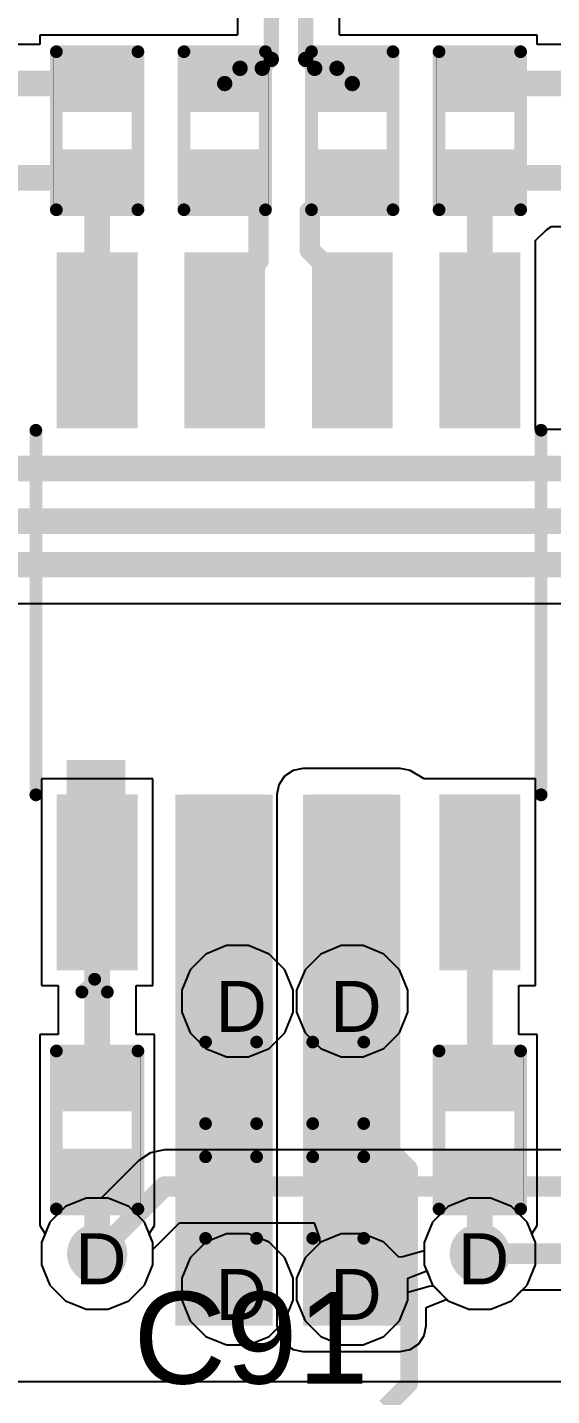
# Model space of a CAD drawing. Header units: inches. Extents: x -11 to 5428, y 0 to 5423.
# Drawn here: x 108.53 to 113.74, y 46.29 to 59.92 of the extents above; entities that cross this region are included whole.
import ezdxf

# ---------------------------------------------------------------- set-up
doc = ezdxf.new("R2010")
doc.units = ezdxf.units.IN
for name, color, linetype in [('Bottom Layer', 5, 'Continuous'), ('Dimension', 6, 'Continuous'), ('Drill Drawing', 1, 'Continuous'), ('GND', 16, 'Continuous'), ('PWR', 76, 'Continuous'), ('Top Layer', 1, 'Continuous'), ('Top Overlay', 2, 'Continuous'), ('Top Paste', 8, 'Continuous'), ('Top Solder', 216, 'Continuous'), ('Via Holes', 16, 'Continuous')]:
    doc.layers.add(name, color=color, linetype=linetype)
doc.styles.add('Arial', font='', dxfattribs={"height": 0.2})
doc.styles.get('Arial').set_extended_font_data('Arial')

# ---------------------------------------------------------------- blocks, each defined once
blk = doc.blocks.new('C___0402_166')
at = {"layer": 'Top Layer'}
for points in [[(-0.699, -0.318), (-0.699, 0.318), (-0.241, 0.318), (-0.241, -0.318)], [(0.241, -0.318), (0.241, 0.318), (0.699, 0.318), (0.699, -0.318)]]:
    blk.add_hatch(color=1, dxfattribs=at).paths.add_polyline_path(points)
at = {"layer": 'Top Paste'}
for points in [[(-0.699, -0.318), (-0.699, 0.318), (-0.241, 0.318), (-0.241, -0.318)], [(0.241, -0.318), (0.241, 0.318), (0.699, 0.318), (0.699, -0.318)]]:
    blk.add_hatch(color=8, dxfattribs=at).paths.add_polyline_path(points)
at = {"layer": 'Top Solder'}
for points in [[(-0.758, -0.377), (-0.758, 0.377), (-0.181, 0.377), (-0.181, -0.377)], [(0.181, -0.377), (0.181, 0.377), (0.758, 0.377), (0.758, -0.377)]]:
    blk.add_hatch(color=216, dxfattribs=at).paths.add_polyline_path(points)
at = {"layer": 'Top Overlay'}
for points in [[(-0.787, 0.406, 0.127, 0.127, 0), (-0.279, 0.406, 0.127, 0.127, 0)], [(-0.787, -0.406, 0.127, 0.127, 0), (-0.787, 0.406, 0.127, 0.127, 0)], [(0.279, 0.406, 0.127, 0.127, 0), (0.787, 0.406, 0.127, 0.127, 0)], [(0.787, -0.406, 0.127, 0.127, 0), (0.787, 0.406, 0.127, 0.127, 0)], [(-0.787, -0.406, 0.127, 0.127, 0), (-0.279, -0.406, 0.127, 0.127, 0)], [(0.279, -0.406, 0.127, 0.127, 0), (0.787, -0.406, 0.127, 0.127, 0)]]:
    blk.add_lwpolyline(points, format="xyseb", dxfattribs=at)
for points in [[(-0.819, 0.406, 0.0635, 0.0635, 1), (-0.756, 0.406, 0.0635, 0.0635, 1)], [(-0.819, 0.406, 0.0635, 0.0635, 1), (-0.756, 0.406, 0.0635, 0.0635, 1)], [(-0.311, 0.406, 0.0635, 0.0635, 1), (-0.248, 0.406, 0.0635, 0.0635, 1)], [(0.248, 0.406, 0.0635, 0.0635, 1), (0.311, 0.406, 0.0635, 0.0635, 1)], [(0.756, 0.406, 0.0635, 0.0635, 1), (0.819, 0.406, 0.0635, 0.0635, 1)], [(0.756, 0.406, 0.0635, 0.0635, 1), (0.819, 0.406, 0.0635, 0.0635, 1)], [(-0.819, -0.406, 0.0635, 0.0635, 1), (-0.756, -0.406, 0.0635, 0.0635, 1)], [(-0.819, -0.406, 0.0635, 0.0635, 1), (-0.756, -0.406, 0.0635, 0.0635, 1)], [(-0.311, -0.406, 0.0635, 0.0635, 1), (-0.248, -0.406, 0.0635, 0.0635, 1)], [(0.248, -0.406, 0.0635, 0.0635, 1), (0.311, -0.406, 0.0635, 0.0635, 1)], [(0.756, -0.406, 0.0635, 0.0635, 1), (0.819, -0.406, 0.0635, 0.0635, 1)], [(0.756, -0.406, 0.0635, 0.0635, 1), (0.819, -0.406, 0.0635, 0.0635, 1)]]:
    blk.add_lwpolyline(points, format="xyseb", close=True, dxfattribs=at)
blk = doc.blocks.new('C___0402_167')
at = {"layer": 'Top Layer'}
for points in [[(-0.699, -0.318), (-0.699, 0.318), (-0.241, 0.318), (-0.241, -0.318)], [(0.241, -0.318), (0.241, 0.318), (0.699, 0.318), (0.699, -0.318)]]:
    blk.add_hatch(color=1, dxfattribs=at).paths.add_polyline_path(points)
at = {"layer": 'Top Paste'}
for points in [[(-0.699, -0.318), (-0.699, 0.318), (-0.241, 0.318), (-0.241, -0.318)], [(0.241, -0.318), (0.241, 0.318), (0.699, 0.318), (0.699, -0.318)]]:
    blk.add_hatch(color=8, dxfattribs=at).paths.add_polyline_path(points)
at = {"layer": 'Top Solder'}
for points in [[(-0.758, -0.377), (-0.758, 0.377), (-0.181, 0.377), (-0.181, -0.377)], [(0.181, -0.377), (0.181, 0.377), (0.758, 0.377), (0.758, -0.377)]]:
    blk.add_hatch(color=216, dxfattribs=at).paths.add_polyline_path(points)
at = {"layer": 'Top Overlay'}
for points in [[(-0.787, 0.406, 0.127, 0.127, 0), (-0.279, 0.406, 0.127, 0.127, 0)], [(-0.787, -0.406, 0.127, 0.127, 0), (-0.787, 0.406, 0.127, 0.127, 0)], [(0.279, 0.406, 0.127, 0.127, 0), (0.787, 0.406, 0.127, 0.127, 0)], [(0.787, -0.406, 0.127, 0.127, 0), (0.787, 0.406, 0.127, 0.127, 0)], [(-0.787, -0.406, 0.127, 0.127, 0), (-0.279, -0.406, 0.127, 0.127, 0)], [(0.279, -0.406, 0.127, 0.127, 0), (0.787, -0.406, 0.127, 0.127, 0)]]:
    blk.add_lwpolyline(points, format="xyseb", dxfattribs=at)
for points in [[(-0.819, 0.406, 0.0635, 0.0635, 1), (-0.756, 0.406, 0.0635, 0.0635, 1)], [(-0.819, 0.406, 0.0635, 0.0635, 1), (-0.756, 0.406, 0.0635, 0.0635, 1)], [(-0.311, 0.406, 0.0635, 0.0635, 1), (-0.248, 0.406, 0.0635, 0.0635, 1)], [(0.248, 0.406, 0.0635, 0.0635, 1), (0.311, 0.406, 0.0635, 0.0635, 1)], [(0.756, 0.406, 0.0635, 0.0635, 1), (0.819, 0.406, 0.0635, 0.0635, 1)], [(0.756, 0.406, 0.0635, 0.0635, 1), (0.819, 0.406, 0.0635, 0.0635, 1)], [(-0.819, -0.406, 0.0635, 0.0635, 1), (-0.756, -0.406, 0.0635, 0.0635, 1)], [(-0.819, -0.406, 0.0635, 0.0635, 1), (-0.756, -0.406, 0.0635, 0.0635, 1)], [(-0.311, -0.406, 0.0635, 0.0635, 1), (-0.248, -0.406, 0.0635, 0.0635, 1)], [(0.248, -0.406, 0.0635, 0.0635, 1), (0.311, -0.406, 0.0635, 0.0635, 1)], [(0.756, -0.406, 0.0635, 0.0635, 1), (0.819, -0.406, 0.0635, 0.0635, 1)], [(0.756, -0.406, 0.0635, 0.0635, 1), (0.819, -0.406, 0.0635, 0.0635, 1)]]:
    blk.add_lwpolyline(points, format="xyseb", close=True, dxfattribs=at)
blk = doc.blocks.new('R___0402_170')
at = {"layer": 'Top Layer'}
for points in [[(-0.699, -0.318), (-0.699, 0.317), (-0.241, 0.317), (-0.241, -0.318)], [(0.241, -0.318), (0.241, 0.317), (0.699, 0.317), (0.699, -0.318)]]:
    blk.add_hatch(color=1, dxfattribs=at).paths.add_polyline_path(points)
at = {"layer": 'Top Paste'}
for points in [[(-0.699, -0.318), (-0.699, 0.317), (-0.241, 0.317), (-0.241, -0.318)], [(0.241, -0.318), (0.241, 0.317), (0.699, 0.317), (0.699, -0.318)]]:
    blk.add_hatch(color=8, dxfattribs=at).paths.add_polyline_path(points)
at = {"layer": 'Top Solder'}
for points in [[(-0.754, -0.373), (-0.754, 0.373), (-0.186, 0.373), (-0.186, -0.373)], [(0.186, -0.373), (0.186, 0.373), (0.754, 0.373), (0.754, -0.373)]]:
    blk.add_hatch(color=216, dxfattribs=at).paths.add_polyline_path(points)
at = {"layer": 'Top Overlay'}
for points in [[(0.787, 0.406, 0.127, 0.127, 0), (-0.787, 0.406, 0.127, 0.127, 0)], [(-0.787, -0.406, 0.127, 0.127, 0), (-0.787, 0.406, 0.127, 0.127, 0)], [(0.787, -0.406, 0.127, 0.127, 0), (0.787, 0.406, 0.127, 0.127, 0)], [(0.787, -0.406, 0.127, 0.127, 0), (-0.787, -0.406, 0.127, 0.127, 0)], [(0.813, -0.432, 0.00323, 0.00323, 0), (-0.813, -0.432, 0.00323, 0.00323, 0)]]:
    blk.add_lwpolyline(points, format="xyseb", dxfattribs=at)
for points in [[(-0.819, 0.406, 0.0635, 0.0635, 1), (-0.756, 0.406, 0.0635, 0.0635, 1)], [(-0.819, 0.406, 0.0635, 0.0635, 1), (-0.756, 0.406, 0.0635, 0.0635, 1)], [(0.756, 0.406, 0.0635, 0.0635, 1), (0.819, 0.406, 0.0635, 0.0635, 1)], [(0.756, 0.406, 0.0635, 0.0635, 1), (0.819, 0.406, 0.0635, 0.0635, 1)], [(-0.819, -0.406, 0.0635, 0.0635, 1), (-0.756, -0.406, 0.0635, 0.0635, 1)], [(-0.819, -0.406, 0.0635, 0.0635, 1), (-0.756, -0.406, 0.0635, 0.0635, 1)], [(0.756, -0.406, 0.0635, 0.0635, 1), (0.819, -0.406, 0.0635, 0.0635, 1)], [(0.756, -0.406, 0.0635, 0.0635, 1), (0.819, -0.406, 0.0635, 0.0635, 1)], [(-0.814, -0.432, 0.00161, 0.00161, 1), (-0.812, -0.432, 0.00161, 0.00161, 1)], [(0.812, -0.432, 0.00161, 0.00161, 1), (0.814, -0.432, 0.00161, 0.00161, 1)]]:
    blk.add_lwpolyline(points, format="xyseb", close=True, dxfattribs=at)
blk = doc.blocks.new('R___0402_171')
at = {"layer": 'Top Layer'}
for points in [[(-0.699, -0.318), (-0.699, 0.318), (-0.241, 0.318), (-0.241, -0.318)], [(0.241, -0.318), (0.241, 0.318), (0.699, 0.318), (0.699, -0.318)]]:
    blk.add_hatch(color=1, dxfattribs=at).paths.add_polyline_path(points)
at = {"layer": 'Top Paste'}
for points in [[(-0.699, -0.318), (-0.699, 0.318), (-0.241, 0.318), (-0.241, -0.318)], [(0.241, -0.318), (0.241, 0.318), (0.699, 0.318), (0.699, -0.318)]]:
    blk.add_hatch(color=8, dxfattribs=at).paths.add_polyline_path(points)
at = {"layer": 'Top Solder'}
for points in [[(-0.754, -0.373), (-0.754, 0.373), (-0.186, 0.373), (-0.186, -0.373)], [(0.186, -0.373), (0.186, 0.373), (0.754, 0.373), (0.754, -0.373)]]:
    blk.add_hatch(color=216, dxfattribs=at).paths.add_polyline_path(points)
at = {"layer": 'Top Overlay'}
for points in [[(-0.787, 0.406, 0.127, 0.127, 0), (0.787, 0.406, 0.127, 0.127, 0)], [(-0.787, 0.406, 0.127, 0.127, 0), (-0.787, -0.406, 0.127, 0.127, 0)], [(0.787, 0.406, 0.127, 0.127, 0), (0.787, -0.406, 0.127, 0.127, 0)], [(-0.787, -0.406, 0.127, 0.127, 0), (0.787, -0.406, 0.127, 0.127, 0)], [(-0.813, -0.432, 0.00323, 0.00323, 0), (0.813, -0.432, 0.00323, 0.00323, 0)]]:
    blk.add_lwpolyline(points, format="xyseb", dxfattribs=at)
for points in [[(-0.819, 0.406, 0.0635, 0.0635, 1), (-0.756, 0.406, 0.0635, 0.0635, 1)], [(-0.819, 0.406, 0.0635, 0.0635, 1), (-0.756, 0.406, 0.0635, 0.0635, 1)], [(0.756, 0.406, 0.0635, 0.0635, 1), (0.819, 0.406, 0.0635, 0.0635, 1)], [(0.756, 0.406, 0.0635, 0.0635, 1), (0.819, 0.406, 0.0635, 0.0635, 1)], [(-0.819, -0.406, 0.0635, 0.0635, 1), (-0.756, -0.406, 0.0635, 0.0635, 1)], [(-0.819, -0.406, 0.0635, 0.0635, 1), (-0.756, -0.406, 0.0635, 0.0635, 1)], [(0.756, -0.406, 0.0635, 0.0635, 1), (0.819, -0.406, 0.0635, 0.0635, 1)], [(0.756, -0.406, 0.0635, 0.0635, 1), (0.819, -0.406, 0.0635, 0.0635, 1)], [(-0.814, -0.432, 0.00161, 0.00161, 1), (-0.812, -0.432, 0.00161, 0.00161, 1)], [(0.812, -0.432, 0.00161, 0.00161, 1), (0.814, -0.432, 0.00161, 0.00161, 1)]]:
    blk.add_lwpolyline(points, format="xyseb", close=True, dxfattribs=at)
blk = doc.blocks.new('R___0402_172')
at = {"layer": 'Top Layer'}
for points in [[(-0.699, -0.318), (-0.699, 0.318), (-0.241, 0.318), (-0.241, -0.318)], [(0.241, -0.318), (0.241, 0.318), (0.699, 0.318), (0.699, -0.318)]]:
    blk.add_hatch(color=1, dxfattribs=at).paths.add_polyline_path(points)
at = {"layer": 'Top Paste'}
for points in [[(-0.699, -0.318), (-0.699, 0.318), (-0.241, 0.318), (-0.241, -0.318)], [(0.241, -0.318), (0.241, 0.318), (0.699, 0.318), (0.699, -0.318)]]:
    blk.add_hatch(color=8, dxfattribs=at).paths.add_polyline_path(points)
at = {"layer": 'Top Solder'}
for points in [[(-0.754, -0.373), (-0.754, 0.373), (-0.186, 0.373), (-0.186, -0.373)], [(0.186, -0.373), (0.186, 0.373), (0.754, 0.373), (0.754, -0.373)]]:
    blk.add_hatch(color=216, dxfattribs=at).paths.add_polyline_path(points)
at = {"layer": 'Top Overlay'}
for points in [[(-0.787, 0.406, 0.127, 0.127, 0), (0.787, 0.406, 0.127, 0.127, 0)], [(-0.787, 0.406, 0.127, 0.127, 0), (-0.787, -0.406, 0.127, 0.127, 0)], [(0.787, 0.406, 0.127, 0.127, 0), (0.787, -0.406, 0.127, 0.127, 0)], [(-0.787, -0.406, 0.127, 0.127, 0), (0.787, -0.406, 0.127, 0.127, 0)], [(-0.813, -0.432, 0.00323, 0.00323, 0), (0.813, -0.432, 0.00323, 0.00323, 0)]]:
    blk.add_lwpolyline(points, format="xyseb", dxfattribs=at)
for points in [[(-0.819, 0.406, 0.0635, 0.0635, 1), (-0.756, 0.406, 0.0635, 0.0635, 1)], [(-0.819, 0.406, 0.0635, 0.0635, 1), (-0.756, 0.406, 0.0635, 0.0635, 1)], [(0.756, 0.406, 0.0635, 0.0635, 1), (0.819, 0.406, 0.0635, 0.0635, 1)], [(0.756, 0.406, 0.0635, 0.0635, 1), (0.819, 0.406, 0.0635, 0.0635, 1)], [(-0.819, -0.406, 0.0635, 0.0635, 1), (-0.756, -0.406, 0.0635, 0.0635, 1)], [(-0.819, -0.406, 0.0635, 0.0635, 1), (-0.756, -0.406, 0.0635, 0.0635, 1)], [(0.756, -0.406, 0.0635, 0.0635, 1), (0.819, -0.406, 0.0635, 0.0635, 1)], [(0.756, -0.406, 0.0635, 0.0635, 1), (0.819, -0.406, 0.0635, 0.0635, 1)], [(-0.814, -0.432, 0.00161, 0.00161, 1), (-0.812, -0.432, 0.00161, 0.00161, 1)], [(0.812, -0.432, 0.00161, 0.00161, 1), (0.814, -0.432, 0.00161, 0.00161, 1)]]:
    blk.add_lwpolyline(points, format="xyseb", close=True, dxfattribs=at)
blk = doc.blocks.new('R___0402_173')
at = {"layer": 'Top Layer'}
for points in [[(-0.699, -0.318), (-0.699, 0.318), (-0.241, 0.318), (-0.241, -0.318)], [(0.241, -0.318), (0.241, 0.318), (0.699, 0.318), (0.699, -0.318)]]:
    blk.add_hatch(color=1, dxfattribs=at).paths.add_polyline_path(points)
at = {"layer": 'Top Paste'}
for points in [[(-0.699, -0.318), (-0.699, 0.318), (-0.241, 0.318), (-0.241, -0.318)], [(0.241, -0.318), (0.241, 0.318), (0.699, 0.318), (0.699, -0.318)]]:
    blk.add_hatch(color=8, dxfattribs=at).paths.add_polyline_path(points)
at = {"layer": 'Top Solder'}
for points in [[(-0.754, -0.373), (-0.754, 0.373), (-0.186, 0.373), (-0.186, -0.373)], [(0.186, -0.373), (0.186, 0.373), (0.754, 0.373), (0.754, -0.373)]]:
    blk.add_hatch(color=216, dxfattribs=at).paths.add_polyline_path(points)
at = {"layer": 'Top Overlay'}
for points in [[(-0.787, 0.406, 0.127, 0.127, 0), (0.787, 0.406, 0.127, 0.127, 0)], [(-0.787, 0.406, 0.127, 0.127, 0), (-0.787, -0.406, 0.127, 0.127, 0)], [(0.787, 0.406, 0.127, 0.127, 0), (0.787, -0.406, 0.127, 0.127, 0)], [(-0.787, -0.406, 0.127, 0.127, 0), (0.787, -0.406, 0.127, 0.127, 0)], [(-0.813, -0.432, 0.00323, 0.00323, 0), (0.813, -0.432, 0.00323, 0.00323, 0)]]:
    blk.add_lwpolyline(points, format="xyseb", dxfattribs=at)
for points in [[(-0.819, 0.406, 0.0635, 0.0635, 1), (-0.756, 0.406, 0.0635, 0.0635, 1)], [(-0.819, 0.406, 0.0635, 0.0635, 1), (-0.756, 0.406, 0.0635, 0.0635, 1)], [(0.756, 0.406, 0.0635, 0.0635, 1), (0.819, 0.406, 0.0635, 0.0635, 1)], [(0.756, 0.406, 0.0635, 0.0635, 1), (0.819, 0.406, 0.0635, 0.0635, 1)], [(-0.819, -0.406, 0.0635, 0.0635, 1), (-0.756, -0.406, 0.0635, 0.0635, 1)], [(-0.819, -0.406, 0.0635, 0.0635, 1), (-0.756, -0.406, 0.0635, 0.0635, 1)], [(0.756, -0.406, 0.0635, 0.0635, 1), (0.819, -0.406, 0.0635, 0.0635, 1)], [(0.756, -0.406, 0.0635, 0.0635, 1), (0.819, -0.406, 0.0635, 0.0635, 1)], [(-0.814, -0.432, 0.00161, 0.00161, 1), (-0.812, -0.432, 0.00161, 0.00161, 1)], [(0.812, -0.432, 0.00161, 0.00161, 1), (0.814, -0.432, 0.00161, 0.00161, 1)]]:
    blk.add_lwpolyline(points, format="xyseb", close=True, dxfattribs=at)
blk = doc.blocks.new('R___0402_174')
at = {"layer": 'Top Layer'}
for points in [[(-0.699, -0.318), (-0.699, 0.318), (-0.241, 0.318), (-0.241, -0.318)], [(0.241, -0.318), (0.241, 0.318), (0.699, 0.318), (0.699, -0.318)]]:
    blk.add_hatch(color=1, dxfattribs=at).paths.add_polyline_path(points)
at = {"layer": 'Top Paste'}
for points in [[(-0.699, -0.318), (-0.699, 0.318), (-0.241, 0.318), (-0.241, -0.318)], [(0.241, -0.318), (0.241, 0.318), (0.699, 0.318), (0.699, -0.318)]]:
    blk.add_hatch(color=8, dxfattribs=at).paths.add_polyline_path(points)
at = {"layer": 'Top Solder'}
for points in [[(-0.754, -0.373), (-0.754, 0.373), (-0.186, 0.373), (-0.186, -0.373)], [(0.186, -0.373), (0.186, 0.373), (0.754, 0.373), (0.754, -0.373)]]:
    blk.add_hatch(color=216, dxfattribs=at).paths.add_polyline_path(points)
at = {"layer": 'Top Overlay'}
for points in [[(-0.787, 0.406, 0.127, 0.127, 0), (0.787, 0.406, 0.127, 0.127, 0)], [(-0.787, 0.406, 0.127, 0.127, 0), (-0.787, -0.406, 0.127, 0.127, 0)], [(0.787, 0.406, 0.127, 0.127, 0), (0.787, -0.406, 0.127, 0.127, 0)], [(-0.787, -0.406, 0.127, 0.127, 0), (0.787, -0.406, 0.127, 0.127, 0)], [(-0.813, -0.432, 0.00323, 0.00323, 0), (0.813, -0.432, 0.00323, 0.00323, 0)]]:
    blk.add_lwpolyline(points, format="xyseb", dxfattribs=at)
for points in [[(-0.819, 0.406, 0.0635, 0.0635, 1), (-0.756, 0.406, 0.0635, 0.0635, 1)], [(-0.819, 0.406, 0.0635, 0.0635, 1), (-0.756, 0.406, 0.0635, 0.0635, 1)], [(0.756, 0.406, 0.0635, 0.0635, 1), (0.819, 0.406, 0.0635, 0.0635, 1)], [(0.756, 0.406, 0.0635, 0.0635, 1), (0.819, 0.406, 0.0635, 0.0635, 1)], [(-0.819, -0.406, 0.0635, 0.0635, 1), (-0.756, -0.406, 0.0635, 0.0635, 1)], [(-0.819, -0.406, 0.0635, 0.0635, 1), (-0.756, -0.406, 0.0635, 0.0635, 1)], [(0.756, -0.406, 0.0635, 0.0635, 1), (0.819, -0.406, 0.0635, 0.0635, 1)], [(0.756, -0.406, 0.0635, 0.0635, 1), (0.819, -0.406, 0.0635, 0.0635, 1)], [(-0.814, -0.432, 0.00161, 0.00161, 1), (-0.812, -0.432, 0.00161, 0.00161, 1)], [(0.812, -0.432, 0.00161, 0.00161, 1), (0.814, -0.432, 0.00161, 0.00161, 1)]]:
    blk.add_lwpolyline(points, format="xyseb", close=True, dxfattribs=at)
blk = doc.blocks.new('R___0402_176')
at = {"layer": 'Top Layer'}
for points in [[(-0.699, -0.318), (-0.699, 0.317), (-0.241, 0.317), (-0.241, -0.318)], [(0.241, -0.318), (0.241, 0.317), (0.699, 0.317), (0.699, -0.318)]]:
    blk.add_hatch(color=1, dxfattribs=at).paths.add_polyline_path(points)
at = {"layer": 'Top Paste'}
for points in [[(-0.699, -0.318), (-0.699, 0.317), (-0.241, 0.317), (-0.241, -0.318)], [(0.241, -0.318), (0.241, 0.317), (0.699, 0.317), (0.699, -0.318)]]:
    blk.add_hatch(color=8, dxfattribs=at).paths.add_polyline_path(points)
at = {"layer": 'Top Solder'}
for points in [[(-0.754, -0.373), (-0.754, 0.373), (-0.186, 0.373), (-0.186, -0.373)], [(0.186, -0.373), (0.186, 0.373), (0.754, 0.373), (0.754, -0.373)]]:
    blk.add_hatch(color=216, dxfattribs=at).paths.add_polyline_path(points)
at = {"layer": 'Top Overlay'}
for points in [[(0.787, 0.406, 0.127, 0.127, 0), (-0.787, 0.406, 0.127, 0.127, 0)], [(-0.787, -0.406, 0.127, 0.127, 0), (-0.787, 0.406, 0.127, 0.127, 0)], [(0.787, -0.406, 0.127, 0.127, 0), (0.787, 0.406, 0.127, 0.127, 0)], [(0.787, -0.406, 0.127, 0.127, 0), (-0.787, -0.406, 0.127, 0.127, 0)], [(0.813, -0.432, 0.00323, 0.00323, 0), (-0.813, -0.432, 0.00323, 0.00323, 0)]]:
    blk.add_lwpolyline(points, format="xyseb", dxfattribs=at)
for points in [[(-0.819, 0.406, 0.0635, 0.0635, 1), (-0.756, 0.406, 0.0635, 0.0635, 1)], [(-0.819, 0.406, 0.0635, 0.0635, 1), (-0.756, 0.406, 0.0635, 0.0635, 1)], [(0.756, 0.406, 0.0635, 0.0635, 1), (0.819, 0.406, 0.0635, 0.0635, 1)], [(0.756, 0.406, 0.0635, 0.0635, 1), (0.819, 0.406, 0.0635, 0.0635, 1)], [(-0.819, -0.406, 0.0635, 0.0635, 1), (-0.756, -0.406, 0.0635, 0.0635, 1)], [(-0.819, -0.406, 0.0635, 0.0635, 1), (-0.756, -0.406, 0.0635, 0.0635, 1)], [(0.756, -0.406, 0.0635, 0.0635, 1), (0.819, -0.406, 0.0635, 0.0635, 1)], [(0.756, -0.406, 0.0635, 0.0635, 1), (0.819, -0.406, 0.0635, 0.0635, 1)], [(-0.814, -0.432, 0.00161, 0.00161, 1), (-0.812, -0.432, 0.00161, 0.00161, 1)], [(0.812, -0.432, 0.00161, 0.00161, 1), (0.814, -0.432, 0.00161, 0.00161, 1)]]:
    blk.add_lwpolyline(points, format="xyseb", close=True, dxfattribs=at)
blk = doc.blocks.new('SOIC_8_0_154___3_90___W______178')
at = {"layer": 'Top Layer'}
for points in [[(-3.475, 1.605), (-3.475, 2.205), (-1.925, 2.205), (-1.925, 1.605)], [(1.925, 1.605), (1.925, 2.205), (3.475, 2.205), (3.475, 1.605)], [(-3.475, 0.335), (-3.475, 0.935), (-1.925, 0.935), (-1.925, 0.335)], [(1.925, 0.335), (1.925, 0.935), (3.475, 0.935), (3.475, 0.335)], [(-3.475, -0.935), (-3.475, -0.335), (-1.925, -0.335), (-1.925, -0.935)], [(1.925, -0.935), (1.925, -0.335), (3.475, -0.335), (3.475, -0.935)], [(-3.475, -2.205), (-3.475, -1.605), (-1.925, -1.605), (-1.925, -2.205)], [(1.925, -2.205), (1.925, -1.605), (3.475, -1.605), (3.475, -2.205)]]:
    blk.add_hatch(color=1, dxfattribs=at).paths.add_polyline_path(points)
at = {"layer": 'Top Overlay'}
blk.add_hatch(color=2, dxfattribs=at).paths.add_polyline_path([(-1.838, 1.626), (-1.483, 1.626), (-1.483, 2.21), (-1.838, 2.21)])
at = {"layer": 'Top Paste'}
for points in [[(-3.475, 1.605), (-3.475, 2.205), (-1.925, 2.205), (-1.925, 1.605)], [(1.925, 1.605), (1.925, 2.205), (3.475, 2.205), (3.475, 1.605)], [(-3.475, 0.335), (-3.475, 0.935), (-1.925, 0.935), (-1.925, 0.335)], [(1.925, 0.335), (1.925, 0.935), (3.475, 0.935), (3.475, 0.335)], [(-3.475, -0.935), (-3.475, -0.335), (-1.925, -0.335), (-1.925, -0.935)], [(1.925, -0.935), (1.925, -0.335), (3.475, -0.335), (3.475, -0.935)], [(-3.475, -2.205), (-3.475, -1.605), (-1.925, -1.605), (-1.925, -2.205)], [(1.925, -2.205), (1.925, -1.605), (3.475, -1.605), (3.475, -2.205)]]:
    blk.add_hatch(color=8, dxfattribs=at).paths.add_polyline_path(points)
at = {"layer": 'Top Solder'}
for points in [[(-3.577, 1.503), (-3.577, 2.307), (-1.823, 2.307), (-1.823, 1.503)], [(1.823, 1.503), (1.823, 2.307), (3.577, 2.307), (3.577, 1.503)], [(-3.577, 0.233), (-3.577, 1.037), (-1.823, 1.037), (-1.823, 0.233)], [(1.823, 0.233), (1.823, 1.037), (3.577, 1.037), (3.577, 0.233)], [(-3.577, -1.037), (-3.577, -0.233), (-1.823, -0.233), (-1.823, -1.037)], [(1.823, -1.037), (1.823, -0.233), (3.577, -0.233), (3.577, -1.037)], [(-3.577, -2.307), (-3.577, -1.503), (-1.823, -1.503), (-1.823, -2.307)], [(1.823, -2.307), (1.823, -1.503), (3.577, -1.503), (3.577, -2.307)]]:
    blk.add_hatch(color=216, dxfattribs=at).paths.add_polyline_path(points)
at = {"layer": 'Top Overlay'}
for points in [[(-1.829, 2.515, 0.127, 0.127, 0), (1.803, 2.515, 0.127, 0.127, 0)], [(-3.794, 2.057, 0.127, 0.127, 0), (-3.794, 1.803, 0.127, 0.127, 0)], [(-3.794, 2.057, 0.127, 0.127, 0), (-3.667, 1.93, 0.127, 0.127, 0)], [(-3.667, 1.93, 0.127, 0.127, 0), (-3.794, 1.803, 0.127, 0.127, 0)], [(-1.829, -2.515, 0.127, 0.127, 0), (1.803, -2.515, 0.127, 0.127, 0)]]:
    blk.add_lwpolyline(points, format="xyseb", dxfattribs=at)
for points in [[(-1.861, 2.515, 0.0635, 0.0635, 1), (-1.797, 2.515, 0.0635, 0.0635, 1)], [(1.772, 2.515, 0.0635, 0.0635, 1), (1.835, 2.515, 0.0635, 0.0635, 1)], [(-3.826, 2.057, 0.0635, 0.0635, 1), (-3.762, 2.057, 0.0635, 0.0635, 1)], [(-3.826, 2.057, 0.0635, 0.0635, 1), (-3.762, 2.057, 0.0635, 0.0635, 1)], [(-3.699, 1.93, 0.0635, 0.0635, 1), (-3.635, 1.93, 0.0635, 0.0635, 1)], [(-3.699, 1.93, 0.0635, 0.0635, 1), (-3.635, 1.93, 0.0635, 0.0635, 1)], [(-3.826, 1.803, 0.0635, 0.0635, 1), (-3.762, 1.803, 0.0635, 0.0635, 1)], [(-3.826, 1.803, 0.0635, 0.0635, 1), (-3.762, 1.803, 0.0635, 0.0635, 1)], [(-1.861, -2.515, 0.0635, 0.0635, 1), (-1.797, -2.515, 0.0635, 0.0635, 1)], [(1.772, -2.515, 0.0635, 0.0635, 1), (1.835, -2.515, 0.0635, 0.0635, 1)]]:
    blk.add_lwpolyline(points, format="xyseb", close=True, dxfattribs=at)

msp = doc.modelspace()

# ---------------------------------------------------------------- hatches: boundary and pattern name
at = {"layer": 'Bottom Layer'}
h = msp.add_hatch(color=5, dxfattribs=at)
edge = h.paths.add_edge_path()
edge.add_arc((110.617, 50.216), 0.3, 0, 360)
h = msp.add_hatch(color=5, dxfattribs=at)
edge = h.paths.add_edge_path()
edge.add_arc((111.76, 50.216), 0.3, 0, 360)
h = msp.add_hatch(color=5, dxfattribs=at)
edge = h.paths.add_edge_path()
edge.add_arc((109.22, 47.701), 0.3, 0, 360)
h = msp.add_hatch(color=5, dxfattribs=at)
edge = h.paths.add_edge_path()
edge.add_arc((113.03, 47.701), 0.3, 0, 360)
h = msp.add_hatch(color=5, dxfattribs=at)
edge = h.paths.add_edge_path()
edge.add_arc((110.617, 47.346), 0.3, 0, 360)
h = msp.add_hatch(color=5, dxfattribs=at)
edge = h.paths.add_edge_path()
edge.add_arc((111.76, 47.346), 0.3, 0, 360)
at = {"layer": 'GND'}
h = msp.add_hatch(color=16, dxfattribs=at)
edge = h.paths.add_edge_path()
edge.add_arc((110.617, 50.216), 0.3, 0, 360)
h = msp.add_hatch(color=16, dxfattribs=at)
edge = h.paths.add_edge_path()
edge.add_arc((111.76, 50.216), 0.3, 0, 360)
h = msp.add_hatch(color=16, dxfattribs=at)
edge = h.paths.add_edge_path()
edge.add_arc((109.22, 47.701), 0.3, 0, 360)
h = msp.add_hatch(color=16, dxfattribs=at)
edge = h.paths.add_edge_path()
edge.add_arc((113.03, 47.701), 0.3, 0, 360)
h = msp.add_hatch(color=16, dxfattribs=at)
edge = h.paths.add_edge_path()
edge.add_arc((110.617, 47.346), 0.3, 0, 360)
h = msp.add_hatch(color=16, dxfattribs=at)
edge = h.paths.add_edge_path()
edge.add_arc((111.76, 47.346), 0.3, 0, 360)
at = {"layer": 'PWR'}
h = msp.add_hatch(color=76, dxfattribs=at)
edge = h.paths.add_edge_path()
edge.add_arc((110.617, 50.216), 0.3, 0, 360)
h = msp.add_hatch(color=76, dxfattribs=at)
edge = h.paths.add_edge_path()
edge.add_arc((111.76, 50.216), 0.3, 0, 360)
h = msp.add_hatch(color=76, dxfattribs=at)
edge = h.paths.add_edge_path()
edge.add_arc((109.22, 47.701), 0.3, 0, 360)
h = msp.add_hatch(color=76, dxfattribs=at)
edge = h.paths.add_edge_path()
edge.add_arc((113.03, 47.701), 0.3, 0, 360)
h = msp.add_hatch(color=76, dxfattribs=at)
edge = h.paths.add_edge_path()
edge.add_arc((110.617, 47.346), 0.3, 0, 360)
h = msp.add_hatch(color=76, dxfattribs=at)
edge = h.paths.add_edge_path()
edge.add_arc((111.76, 47.346), 0.3, 0, 360)
at = {"layer": 'Top Layer'}
for points in [[(109.999, 52.275), (109.999, 46.985), (110.968, 46.985), (110.968, 52.275)], [(111.269, 52.275), (111.269, 46.985), (112.238, 46.985), (112.238, 52.275)]]:
    msp.add_hatch(color=1, dxfattribs=at).paths.add_polyline_path(points)
h = msp.add_hatch(color=1, dxfattribs=at)
edge = h.paths.add_edge_path()
edge.add_arc((110.617, 50.216), 0.3, 0, 360)
h = msp.add_hatch(color=1, dxfattribs=at)
edge = h.paths.add_edge_path()
edge.add_arc((111.76, 50.216), 0.3, 0, 360)
h = msp.add_hatch(color=1, dxfattribs=at)
edge = h.paths.add_edge_path()
edge.add_arc((109.22, 47.701), 0.3, 0, 360)
h = msp.add_hatch(color=1, dxfattribs=at)
edge = h.paths.add_edge_path()
edge.add_arc((113.03, 47.701), 0.3, 0, 360)
h = msp.add_hatch(color=1, dxfattribs=at)
edge = h.paths.add_edge_path()
edge.add_arc((110.617, 47.346), 0.3, 0, 360)
h = msp.add_hatch(color=1, dxfattribs=at)
edge = h.paths.add_edge_path()
edge.add_arc((111.76, 47.346), 0.3, 0, 360)
at = {"layer": 'Via Holes'}
h = msp.add_hatch(color=7, dxfattribs=at)
edge = h.paths.add_edge_path()
edge.add_arc((110.617, 50.216), 0.15, 0, 360)
h = msp.add_hatch(color=7, dxfattribs=at)
edge = h.paths.add_edge_path()
edge.add_arc((111.76, 50.216), 0.15, 0, 360)
h = msp.add_hatch(color=7, dxfattribs=at)
edge = h.paths.add_edge_path()
edge.add_arc((109.22, 47.701), 0.15, 0, 360)
h = msp.add_hatch(color=7, dxfattribs=at)
edge = h.paths.add_edge_path()
edge.add_arc((113.03, 47.701), 0.15, 0, 360)
h = msp.add_hatch(color=7, dxfattribs=at)
edge = h.paths.add_edge_path()
edge.add_arc((110.617, 47.346), 0.15, 0, 360)
h = msp.add_hatch(color=7, dxfattribs=at)
edge = h.paths.add_edge_path()
edge.add_arc((111.76, 47.346), 0.15, 0, 360)

# ---------------------------------------------------------------- linework, layer by layer
at = {"layer": 'Bottom Layer'}
for p, q in [((111.65, 50.77), (111.446, 50.686)), ((111.87, 50.77), (111.65, 50.77)), ((112.074, 50.686), (111.87, 50.77)), ((111.446, 50.686), (111.29, 50.53)), ((112.23, 50.53), (112.074, 50.686)), ((111.29, 50.53), (111.206, 50.326)), ((112.314, 50.326), (112.23, 50.53)), ((111.206, 50.326), (111.206, 50.106)), ((112.314, 50.106), (112.314, 50.326)), ((111.206, 50.106), (111.29, 49.902)), ((112.23, 49.902), (112.314, 50.106)), ((111.29, 49.902), (111.446, 49.746)), ((112.074, 49.746), (112.23, 49.902)), ((111.446, 49.746), (111.65, 49.662)), ((111.65, 49.662), (111.87, 49.662)), ((111.87, 49.662), (112.074, 49.746)), ((109.751, 48.706), (109.634, 48.628)), ((109.89, 48.734), (109.751, 48.706)), ((115.05, 48.734), (109.89, 48.734)), ((109.89, 48.734), (109.89, 48.734)), ((109.634, 48.628), (109.261, 48.255)), ((109.634, 48.628), (109.634, 48.628)), ((108.906, 48.171), (108.75, 48.015)), ((109.11, 48.255), (108.906, 48.171)), ((109.261, 48.255), (109.11, 48.255)), ((108.75, 48.015), (108.666, 47.811)), ((109.774, 47.742), (110.04, 48.009)), ((110.04, 48.009), (111.382, 48.009)), ((111.382, 48.009), (111.433, 47.856)), ((111.433, 47.856), (111.436, 47.806)), ((108.666, 47.811), (108.666, 47.591)), ((109.774, 47.591), (109.774, 47.742)), ((111.436, 47.806), (111.29, 47.66)), ((108.666, 47.591), (108.75, 47.387)), ((109.69, 47.387), (109.774, 47.591)), ((111.29, 47.66), (111.206, 47.456)), ((111.206, 47.456), (111.206, 47.236)), ((112.314, 47.456), (112.502, 47.529)), ((112.314, 47.236), (112.314, 47.456)), ((112.502, 47.529), (112.56, 47.387)), ((108.75, 47.387), (108.906, 47.232)), ((109.534, 47.232), (109.69, 47.387)), ((112.56, 47.387), (112.716, 47.232)), ((113.344, 47.232), (113.451, 47.339)), ((113.451, 47.339), (122.171, 47.339)), ((108.906, 47.232), (109.11, 47.147)), ((109.33, 47.147), (109.534, 47.232)), ((111.206, 47.236), (111.29, 47.032)), ((112.23, 47.032), (112.314, 47.236)), ((112.716, 47.232), (112.92, 47.147)), ((113.14, 47.147), (113.344, 47.232)), ((109.11, 47.147), (109.33, 47.147)), ((112.92, 47.147), (113.14, 47.147)), ((111.29, 47.032), (111.446, 46.876)), ((112.074, 46.876), (112.23, 47.032)), ((111.446, 46.876), (111.65, 46.792)), ((111.65, 46.792), (111.87, 46.792)), ((111.87, 46.792), (112.074, 46.876)), ((121.716, 46.425), (106.213, 46.425))]:
    msp.add_line(p, q, dxfattribs=at)
for points in [[(109.22, 47.701, 0.203, 0.203, 0), (109.89, 48.371, 0.203, 0.203, 0)], [(109.89, 48.371, 0.203, 0.203, 0), (122.439, 48.371, 0.203, 0.203, 0)], [(113.03, 47.701, 0.203, 0.203, 0), (122.321, 47.701, 0.203, 0.203, 0)]]:
    msp.add_lwpolyline(points, format="xyseb", dxfattribs=at)
for points in [[(109.839, 48.371, 0.102, 0.102, 1), (109.941, 48.371, 0.102, 0.102, 1)], [(109.839, 48.371, 0.102, 0.102, 1), (109.941, 48.371, 0.102, 0.102, 1)], [(109.169, 47.701, 0.102, 0.102, 1), (109.271, 47.701, 0.102, 0.102, 1)], [(112.979, 47.701, 0.102, 0.102, 1), (113.081, 47.701, 0.102, 0.102, 1)]]:
    msp.add_lwpolyline(points, format="xyseb", close=True, dxfattribs=at)
at = {"layer": 'Dimension'}
msp.add_lwpolyline([(0, 55, 0.254, 0.254, 0), (344, 55, 0.254, 0.254, 0)], format="xyseb", dxfattribs=at)
at = {"layer": 'GND'}
for p, q in [((111.65, 50.77), (111.446, 50.686)), ((111.87, 50.77), (111.65, 50.77)), ((112.074, 50.686), (111.87, 50.77)), ((111.446, 50.686), (111.29, 50.53)), ((112.23, 50.53), (112.074, 50.686)), ((111.29, 50.53), (111.206, 50.326)), ((112.314, 50.326), (112.23, 50.53)), ((111.206, 50.326), (111.206, 50.106)), ((112.314, 50.106), (112.314, 50.326)), ((111.206, 50.106), (111.29, 49.902)), ((112.23, 49.902), (112.314, 50.106)), ((111.29, 49.902), (111.446, 49.746)), ((112.074, 49.746), (112.23, 49.902)), ((111.446, 49.746), (111.65, 49.662)), ((111.65, 49.662), (111.87, 49.662)), ((111.87, 49.662), (112.074, 49.746)), ((108.906, 48.171), (108.75, 48.015)), ((109.11, 48.255), (108.906, 48.171)), ((109.33, 48.255), (109.11, 48.255)), ((109.534, 48.171), (109.33, 48.255)), ((109.69, 48.015), (109.534, 48.171)), ((112.716, 48.171), (112.56, 48.015)), ((112.92, 48.255), (112.716, 48.171)), ((113.14, 48.255), (112.92, 48.255)), ((113.344, 48.171), (113.14, 48.255)), ((113.5, 48.015), (113.344, 48.171)), ((108.75, 48.015), (108.666, 47.811)), ((109.774, 47.811), (109.69, 48.015)), ((112.56, 48.015), (112.476, 47.811)), ((113.584, 47.811), (113.5, 48.015)), ((111.65, 47.9), (111.446, 47.816)), ((111.87, 47.9), (111.65, 47.9)), ((112.074, 47.816), (111.87, 47.9)), ((108.666, 47.811), (108.666, 47.591)), ((109.774, 47.591), (109.774, 47.811)), ((111.446, 47.816), (111.29, 47.66)), ((112.222, 47.667), (112.074, 47.816)), ((112.476, 47.729), (112.263, 47.669)), ((112.476, 47.811), (112.476, 47.729)), ((113.584, 47.591), (113.584, 47.811)), ((108.666, 47.591), (108.75, 47.387)), ((109.69, 47.387), (109.774, 47.591)), ((111.29, 47.66), (111.206, 47.456)), ((112.263, 47.669), (112.222, 47.667)), ((113.5, 47.387), (113.584, 47.591)), ((111.206, 47.456), (111.206, 47.236)), ((108.75, 47.387), (108.906, 47.232)), ((109.534, 47.232), (109.69, 47.387)), ((112.314, 47.318), (112.527, 47.378)), ((112.314, 47.236), (112.314, 47.318)), ((112.527, 47.378), (112.568, 47.38)), ((112.568, 47.38), (112.716, 47.232)), ((113.344, 47.232), (113.5, 47.387)), ((108.906, 47.232), (109.11, 47.147)), ((109.33, 47.147), (109.534, 47.232)), ((111.206, 47.236), (111.29, 47.032)), ((112.23, 47.032), (112.314, 47.236)), ((112.716, 47.232), (112.92, 47.147)), ((113.14, 47.147), (113.344, 47.232)), ((109.11, 47.147), (109.33, 47.147)), ((112.92, 47.147), (113.14, 47.147)), ((111.29, 47.032), (111.446, 46.876)), ((112.074, 46.876), (112.23, 47.032)), ((111.446, 46.876), (111.65, 46.792)), ((111.65, 46.792), (111.87, 46.792)), ((111.87, 46.792), (112.074, 46.876))]:
    msp.add_line(p, q, dxfattribs=at)
at = {"layer": 'PWR'}
for p, q in [((110.507, 50.77), (110.303, 50.686)), ((110.727, 50.77), (110.507, 50.77)), ((110.931, 50.686), (110.727, 50.77)), ((110.303, 50.686), (110.147, 50.53)), ((111.087, 50.53), (110.931, 50.686)), ((110.147, 50.53), (110.063, 50.326)), ((111.171, 50.326), (111.087, 50.53)), ((110.063, 50.326), (110.063, 50.106)), ((111.171, 50.106), (111.171, 50.326)), ((110.063, 50.106), (110.147, 49.902)), ((111.087, 49.902), (111.171, 50.106)), ((110.147, 49.902), (110.303, 49.746)), ((110.931, 49.746), (111.087, 49.902)), ((110.303, 49.746), (110.507, 49.662)), ((110.507, 49.662), (110.727, 49.662)), ((110.727, 49.662), (110.931, 49.746)), ((108.906, 48.171), (108.75, 48.015)), ((109.11, 48.255), (108.906, 48.171)), ((109.33, 48.255), (109.11, 48.255)), ((109.534, 48.171), (109.33, 48.255)), ((109.69, 48.015), (109.534, 48.171)), ((112.716, 48.171), (112.56, 48.015)), ((112.92, 48.255), (112.716, 48.171)), ((113.14, 48.255), (112.92, 48.255)), ((113.344, 48.171), (113.14, 48.255)), ((113.5, 48.015), (113.344, 48.171)), ((108.75, 48.015), (108.666, 47.811)), ((109.774, 47.811), (109.69, 48.015)), ((112.56, 48.015), (112.476, 47.811)), ((113.584, 47.811), (113.5, 48.015)), ((110.507, 47.9), (110.303, 47.816)), ((110.727, 47.9), (110.507, 47.9)), ((110.931, 47.816), (110.727, 47.9)), ((108.666, 47.811), (108.666, 47.591)), ((109.774, 47.591), (109.774, 47.811)), ((110.303, 47.816), (110.147, 47.66)), ((111.087, 47.66), (110.931, 47.816)), ((112.476, 47.811), (112.476, 47.591)), ((113.584, 47.591), (113.584, 47.811)), ((108.666, 47.591), (108.75, 47.387)), ((109.69, 47.387), (109.774, 47.591)), ((110.147, 47.66), (110.063, 47.456)), ((111.171, 47.456), (111.087, 47.66)), ((112.476, 47.591), (112.56, 47.387)), ((113.5, 47.387), (113.584, 47.591)), ((110.063, 47.456), (110.063, 47.236)), ((111.171, 47.236), (111.171, 47.456)), ((108.75, 47.387), (108.906, 47.232)), ((109.534, 47.232), (109.69, 47.387)), ((112.56, 47.387), (112.716, 47.232)), ((113.344, 47.232), (113.5, 47.387)), ((108.906, 47.232), (109.11, 47.147)), ((109.33, 47.147), (109.534, 47.232)), ((110.063, 47.236), (110.147, 47.032)), ((111.087, 47.032), (111.171, 47.236)), ((112.716, 47.232), (112.92, 47.147)), ((113.14, 47.147), (113.344, 47.232)), ((109.11, 47.147), (109.33, 47.147)), ((112.92, 47.147), (113.14, 47.147)), ((110.147, 47.032), (110.303, 46.876)), ((110.931, 46.876), (111.087, 47.032)), ((110.303, 46.876), (110.507, 46.792)), ((110.507, 46.792), (110.727, 46.792)), ((110.727, 46.792), (110.931, 46.876))]:
    msp.add_line(p, q, dxfattribs=at)
at = {"layer": 'Top Layer'}
for p, q in [((110.617, 62.17), (110.617, 59.844)), ((111.633, 59.844), (111.633, 61.888)), ((108.649, 59.748), (106.718, 59.748)), ((109.792, 59.842), (108.649, 59.842)), ((108.649, 59.842), (108.649, 59.748)), ((109.919, 59.842), (109.792, 59.842)), ((109.792, 59.842), (109.792, 59.842)), ((110.61, 59.842), (109.919, 59.842)), ((109.919, 59.842), (109.919, 59.842)), ((110.617, 59.844), (110.61, 59.842)), ((111.64, 59.842), (111.633, 59.844)), ((112.332, 59.842), (111.64, 59.842)), ((112.459, 59.842), (112.332, 59.842)), ((112.332, 59.842), (112.332, 59.842)), ((113.602, 59.842), (112.459, 59.842)), ((112.459, 59.842), (112.459, 59.842)), ((113.602, 59.748), (113.602, 59.842)), ((113.905, 59.748), (113.602, 59.748)), ((113.584, 57.796), (113.697, 57.907)), ((113.697, 57.907), (113.743, 57.937)), ((113.743, 57.937), (114.872, 57.937)), ((113.584, 55.913), (113.584, 57.796)), ((113.905, 55.913), (113.584, 55.913)), ((106.552, 54.179), (114.254, 54.179)), ((111.17, 52.514), (111.086, 52.458)), ((111.269, 52.534), (111.17, 52.514)), ((112.238, 52.534), (111.269, 52.534)), ((112.337, 52.514), (112.238, 52.534)), ((112.476, 52.431), (112.337, 52.514)), ((109.774, 52.431), (108.666, 52.431)), ((108.666, 52.431), (108.666, 50.373)), ((109.774, 50.373), (109.774, 52.431)), ((111.03, 52.374), (111.01, 52.275)), ((111.086, 52.458), (111.03, 52.374)), ((113.584, 52.431), (112.476, 52.431)), ((113.584, 50.373), (113.584, 52.431)), ((111.01, 52.275), (111.01, 46.985)), ((108.666, 50.373), (108.832, 50.373)), ((108.832, 50.373), (108.832, 49.886)), ((109.608, 49.886), (109.608, 50.373)), ((109.608, 50.373), (109.774, 50.373)), ((113.418, 49.886), (113.418, 50.373)), ((113.418, 50.373), (113.584, 50.373)), ((108.832, 49.886), (108.649, 49.886)), ((108.649, 49.886), (108.649, 48.92)), ((109.792, 49.886), (109.608, 49.886)), ((109.792, 48.92), (109.792, 49.886)), ((113.602, 49.886), (113.418, 49.886)), ((113.602, 48.92), (113.602, 49.886)), ((108.649, 48.92), (108.649, 47.981)), ((109.792, 47.981), (109.792, 48.92)), ((113.602, 47.981), (113.602, 48.92)), ((108.649, 47.981), (108.649, 47.981)), ((108.649, 47.981), (108.703, 47.9)), ((108.703, 47.9), (108.666, 47.811)), ((109.737, 47.9), (109.792, 47.981)), ((109.774, 47.811), (109.737, 47.9)), ((109.792, 47.981), (109.792, 47.981)), ((113.547, 47.9), (113.602, 47.981)), ((113.584, 47.811), (113.547, 47.9)), ((113.602, 47.981), (113.602, 47.981)), ((108.666, 47.811), (108.666, 47.591)), ((109.774, 47.591), (109.774, 47.811)), ((113.584, 47.591), (113.584, 47.811)), ((108.666, 47.591), (108.75, 47.387)), ((109.69, 47.387), (109.774, 47.591)), ((113.5, 47.387), (113.584, 47.591)), ((108.75, 47.387), (108.906, 47.232)), ((109.534, 47.232), (109.69, 47.387)), ((113.344, 47.232), (113.5, 47.387)), ((108.906, 47.232), (109.11, 47.147)), ((109.33, 47.147), (109.534, 47.232)), ((112.497, 47.163), (112.7, 47.247)), ((112.7, 47.247), (112.716, 47.232)), ((112.716, 47.232), (112.92, 47.147)), ((113.14, 47.147), (113.344, 47.232)), ((109.11, 47.147), (109.33, 47.147)), ((112.497, 46.985), (112.497, 47.163)), ((112.92, 47.147), (113.14, 47.147)), ((111.01, 46.985), (111.03, 46.886)), ((112.477, 46.886), (112.497, 46.985)), ((111.03, 46.886), (111.086, 46.802)), ((111.086, 46.802), (111.17, 46.745)), ((112.337, 46.745), (112.421, 46.802)), ((112.421, 46.802), (112.477, 46.886)), ((111.17, 46.745), (111.269, 46.726)), ((111.269, 46.726), (112.238, 46.726)), ((112.238, 46.726), (112.337, 46.745))]:
    msp.add_line(p, q, dxfattribs=at)
for points in [[(110.954, 59.601, 0.152, 0.152, 0), (110.954, 62.17, 0.152, 0.152, 0)], [(111.296, 59.601, 0.152, 0.152, 0), (111.296, 62.028, 0.152, 0.152, 0)], [(110.49, 59.36, 0.152, 0.152, 0), (110.642, 59.512, 0.152, 0.152, 0)], [(110.642, 59.512, 0.152, 0.152, 0), (110.864, 59.512, 0.152, 0.152, 0)], [(110.864, 59.512, 0.152, 0.152, 0), (110.954, 59.601, 0.152, 0.152, 0)], [(111.296, 59.601, 0.152, 0.152, 0), (111.386, 59.512, 0.152, 0.152, 0)], [(111.386, 59.512, 0.152, 0.152, 0), (111.608, 59.512, 0.152, 0.152, 0)], [(111.608, 59.512, 0.152, 0.152, 0), (111.76, 59.36, 0.152, 0.152, 0)], [(106.718, 59.36, 0.254, 0.254, 0), (109.22, 59.36, 0.254, 0.254, 0)], [(113.03, 59.36, 0.254, 0.254, 0), (114.3, 59.36, 0.254, 0.254, 0)], [(107.95, 58.42, 0.254, 0.254, 0), (109.22, 58.42, 0.254, 0.254, 0)], [(109.22, 56.802, 0.254, 0.254, 0), (109.22, 58.42, 0.254, 0.254, 0)], [(110.49, 58.42, 0.203, 0.203, 0), (110.579, 58.42, 0.203, 0.203, 0)], [(110.579, 58.42, 0.203, 0.203, 0), (110.827, 58.172, 0.203, 0.203, 0)], [(111.544, 58.293, 0.203, 0.203, 0), (111.671, 58.42, 0.203, 0.203, 0)], [(111.671, 58.42, 0.203, 0.203, 0), (111.76, 58.42, 0.203, 0.203, 0)], [(113.03, 58.42, 0.254, 0.254, 0), (114.3, 58.42, 0.254, 0.254, 0)], [(113.03, 56.802, 0.254, 0.254, 0), (113.03, 58.42, 0.254, 0.254, 0)], [(111.337, 58.085, 0.203, 0.203, 0), (111.544, 58.293, 0.203, 0.203, 0)], [(111.544, 58.293, 0.203, 0.203, 0), (111.544, 58.293, 0.203, 0.203, 0)], [(110.827, 57.594, 0.203, 0.203, 0), (110.827, 58.172, 0.203, 0.203, 0)], [(111.337, 57.7, 0.203, 0.203, 0), (111.337, 58.085, 0.203, 0.203, 0)], [(110.708, 57.475, 0.203, 0.203, 0), (110.827, 57.594, 0.203, 0.203, 0)], [(111.337, 57.7, 0.203, 0.203, 0), (111.76, 57.277, 0.203, 0.203, 0)], [(110.49, 57.277, 0.203, 0.203, 0), (110.688, 57.475, 0.203, 0.203, 0)], [(110.688, 57.475, 0.203, 0.203, 0), (110.708, 57.475, 0.203, 0.203, 0)], [(110.49, 56.802, 0.203, 0.203, 0), (110.49, 57.277, 0.203, 0.203, 0)], [(111.76, 56.802, 0.203, 0.203, 0), (111.76, 57.277, 0.203, 0.203, 0)], [(106.727, 55.524, 0.254, 0.254, 0), (114.3, 55.524, 0.254, 0.254, 0)], [(106.552, 54.567, 0.254, 0.254, 0), (114.415, 54.567, 0.254, 0.254, 0)], [(109.22, 49.403, 0.254, 0.254, 0), (109.22, 51.402, 0.254, 0.254, 0)], [(113.03, 49.403, 0.254, 0.254, 0), (113.03, 51.402, 0.254, 0.254, 0)], [(109.22, 47.701, 0.254, 0.254, 0), (109.22, 48.463, 0.254, 0.254, 0)], [(113.03, 47.701, 0.254, 0.254, 0), (113.03, 48.463, 0.254, 0.254, 0)]]:
    msp.add_lwpolyline(points, format="xyseb", dxfattribs=at)
for points in [[(110.604, 59.512, 0.0762, 0.0762, 1), (110.681, 59.512, 0.0762, 0.0762, 1)], [(110.604, 59.512, 0.0762, 0.0762, 1), (110.681, 59.512, 0.0762, 0.0762, 1)], [(110.826, 59.512, 0.0762, 0.0762, 1), (110.902, 59.512, 0.0762, 0.0762, 1)], [(110.826, 59.512, 0.0762, 0.0762, 1), (110.902, 59.512, 0.0762, 0.0762, 1)], [(110.915, 59.601, 0.0762, 0.0762, 1), (110.992, 59.601, 0.0762, 0.0762, 1)], [(110.915, 59.601, 0.0762, 0.0762, 1), (110.992, 59.601, 0.0762, 0.0762, 1)], [(111.258, 59.601, 0.0762, 0.0762, 1), (111.335, 59.601, 0.0762, 0.0762, 1)], [(111.258, 59.601, 0.0762, 0.0762, 1), (111.335, 59.601, 0.0762, 0.0762, 1)], [(111.348, 59.512, 0.0762, 0.0762, 1), (111.424, 59.512, 0.0762, 0.0762, 1)], [(111.348, 59.512, 0.0762, 0.0762, 1), (111.424, 59.512, 0.0762, 0.0762, 1)], [(111.57, 59.512, 0.0762, 0.0762, 1), (111.646, 59.512, 0.0762, 0.0762, 1)], [(111.57, 59.512, 0.0762, 0.0762, 1), (111.646, 59.512, 0.0762, 0.0762, 1)], [(109.157, 59.36, 0.127, 0.127, 1), (109.284, 59.36, 0.127, 0.127, 1)], [(112.967, 59.36, 0.127, 0.127, 1), (113.094, 59.36, 0.127, 0.127, 1)], [(110.452, 59.36, 0.0762, 0.0762, 1), (110.528, 59.36, 0.0762, 0.0762, 1)], [(111.722, 59.36, 0.0762, 0.0762, 1), (111.798, 59.36, 0.0762, 0.0762, 1)], [(109.157, 58.42, 0.127, 0.127, 1), (109.284, 58.42, 0.127, 0.127, 1)], [(109.157, 58.42, 0.127, 0.127, 1), (109.284, 58.42, 0.127, 0.127, 1)], [(110.439, 58.42, 0.102, 0.102, 1), (110.541, 58.42, 0.102, 0.102, 1)], [(110.528, 58.42, 0.102, 0.102, 1), (110.63, 58.42, 0.102, 0.102, 1)], [(110.528, 58.42, 0.102, 0.102, 1), (110.63, 58.42, 0.102, 0.102, 1)], [(111.62, 58.42, 0.102, 0.102, 1), (111.722, 58.42, 0.102, 0.102, 1)], [(111.62, 58.42, 0.102, 0.102, 1), (111.722, 58.42, 0.102, 0.102, 1)], [(111.709, 58.42, 0.102, 0.102, 1), (111.811, 58.42, 0.102, 0.102, 1)], [(112.967, 58.42, 0.127, 0.127, 1), (113.094, 58.42, 0.127, 0.127, 1)], [(112.967, 58.42, 0.127, 0.127, 1), (113.094, 58.42, 0.127, 0.127, 1)], [(111.493, 58.293, 0.102, 0.102, 1), (111.595, 58.293, 0.102, 0.102, 1)], [(111.493, 58.293, 0.102, 0.102, 1), (111.595, 58.293, 0.102, 0.102, 1)], [(111.493, 58.293, 0.102, 0.102, 1), (111.595, 58.293, 0.102, 0.102, 1)], [(111.493, 58.293, 0.102, 0.102, 1), (111.595, 58.293, 0.102, 0.102, 1)], [(110.776, 58.172, 0.102, 0.102, 1), (110.878, 58.172, 0.102, 0.102, 1)], [(110.776, 58.172, 0.102, 0.102, 1), (110.878, 58.172, 0.102, 0.102, 1)], [(111.286, 58.085, 0.102, 0.102, 1), (111.387, 58.085, 0.102, 0.102, 1)], [(111.286, 58.085, 0.102, 0.102, 1), (111.387, 58.085, 0.102, 0.102, 1)], [(110.776, 57.594, 0.102, 0.102, 1), (110.878, 57.594, 0.102, 0.102, 1)], [(110.776, 57.594, 0.102, 0.102, 1), (110.878, 57.594, 0.102, 0.102, 1)], [(111.286, 57.7, 0.102, 0.102, 1), (111.387, 57.7, 0.102, 0.102, 1)], [(111.286, 57.7, 0.102, 0.102, 1), (111.387, 57.7, 0.102, 0.102, 1)], [(110.638, 57.475, 0.102, 0.102, 1), (110.739, 57.475, 0.102, 0.102, 1)], [(110.638, 57.475, 0.102, 0.102, 1), (110.739, 57.475, 0.102, 0.102, 1)], [(110.657, 57.475, 0.102, 0.102, 1), (110.759, 57.475, 0.102, 0.102, 1)], [(110.657, 57.475, 0.102, 0.102, 1), (110.759, 57.475, 0.102, 0.102, 1)], [(110.439, 57.277, 0.102, 0.102, 1), (110.541, 57.277, 0.102, 0.102, 1)], [(110.439, 57.277, 0.102, 0.102, 1), (110.541, 57.277, 0.102, 0.102, 1)], [(111.709, 57.277, 0.102, 0.102, 1), (111.811, 57.277, 0.102, 0.102, 1)], [(111.709, 57.277, 0.102, 0.102, 1), (111.811, 57.277, 0.102, 0.102, 1)], [(109.157, 56.802, 0.127, 0.127, 1), (109.284, 56.802, 0.127, 0.127, 1)], [(110.439, 56.802, 0.102, 0.102, 1), (110.541, 56.802, 0.102, 0.102, 1)], [(111.709, 56.802, 0.102, 0.102, 1), (111.811, 56.802, 0.102, 0.102, 1)], [(112.967, 56.802, 0.127, 0.127, 1), (113.094, 56.802, 0.127, 0.127, 1)], [(109.157, 51.402, 0.127, 0.127, 1), (109.284, 51.402, 0.127, 0.127, 1)], [(112.967, 51.402, 0.127, 0.127, 1), (113.094, 51.402, 0.127, 0.127, 1)], [(109.157, 49.403, 0.127, 0.127, 1), (109.284, 49.403, 0.127, 0.127, 1)], [(112.967, 49.403, 0.127, 0.127, 1), (113.094, 49.403, 0.127, 0.127, 1)], [(109.157, 48.463, 0.127, 0.127, 1), (109.284, 48.463, 0.127, 0.127, 1)], [(112.967, 48.463, 0.127, 0.127, 1), (113.094, 48.463, 0.127, 0.127, 1)], [(109.157, 47.701, 0.127, 0.127, 1), (109.284, 47.701, 0.127, 0.127, 1)], [(112.967, 47.701, 0.127, 0.127, 1), (113.094, 47.701, 0.127, 0.127, 1)]]:
    msp.add_lwpolyline(points, format="xyseb", close=True, dxfattribs=at)
at = {"layer": 'Top Overlay'}
for points in [[(111.874, 48.997, 0.178, 0.178, 0), (112.326, 48.545, 0.178, 0.178, 0)], [(112.326, 46.406, 0.178, 0.178, 0), (112.326, 48.545, 0.178, 0.178, 0)], [(112.092, 46.172, 0.178, 0.178, 0), (112.326, 46.406, 0.178, 0.178, 0)]]:
    msp.add_lwpolyline(points, format="xyseb", dxfattribs=at)
for points in [[(111.83, 48.997, 0.0889, 0.0889, 1), (111.919, 48.997, 0.0889, 0.0889, 1)], [(112.281, 48.545, 0.0889, 0.0889, 1), (112.37, 48.545, 0.0889, 0.0889, 1)], [(112.281, 48.545, 0.0889, 0.0889, 1), (112.37, 48.545, 0.0889, 0.0889, 1)], [(112.281, 46.406, 0.0889, 0.0889, 1), (112.37, 46.406, 0.0889, 0.0889, 1)], [(112.281, 46.406, 0.0889, 0.0889, 1), (112.37, 46.406, 0.0889, 0.0889, 1)]]:
    msp.add_lwpolyline(points, format="xyseb", close=True, dxfattribs=at)

# ---------------------------------------------------------------- block references
for name, p, rotation in [('R___0402_170', (109.22, 58.89), 270), ('R___0402_172', (110.49, 58.89), 90), ('R___0402_174', (111.76, 58.89), 90), ('R___0402_176', (113.03, 58.89), 270), ('SOIC_8_0_154___3_90___W______178', (111.125, 54.102), 90), ('R___0402_171', (109.22, 48.933), 90), ('R___0402_173', (113.03, 48.933), 90)]:
    msp.add_blockref(name, p, dxfattribs=dict(rotation=rotation))
for name, p in [('C___0402_166', (111.087, 49.403)), ('C___0402_167', (111.087, 48.26))]:
    msp.add_blockref(name, p)

# ---------------------------------------------------------------- texts
at = {"layer": 'Drill Drawing', "style": 'Arial'}
for p in [(110.397, 49.911), (111.54, 49.911), (109, 47.396), (112.81, 47.396), (110.397, 47.041), (111.54, 47.041)]:
    msp.add_text('D', height=0.508, dxfattribs=at).set_placement(p)
at = {"layer": 'Top Overlay', "style": 'Arial'}
msp.add_text('C91', height=0.9144, dxfattribs=at).set_placement((109.581, 46.406))

doc.saveas('drawing.dxf')
